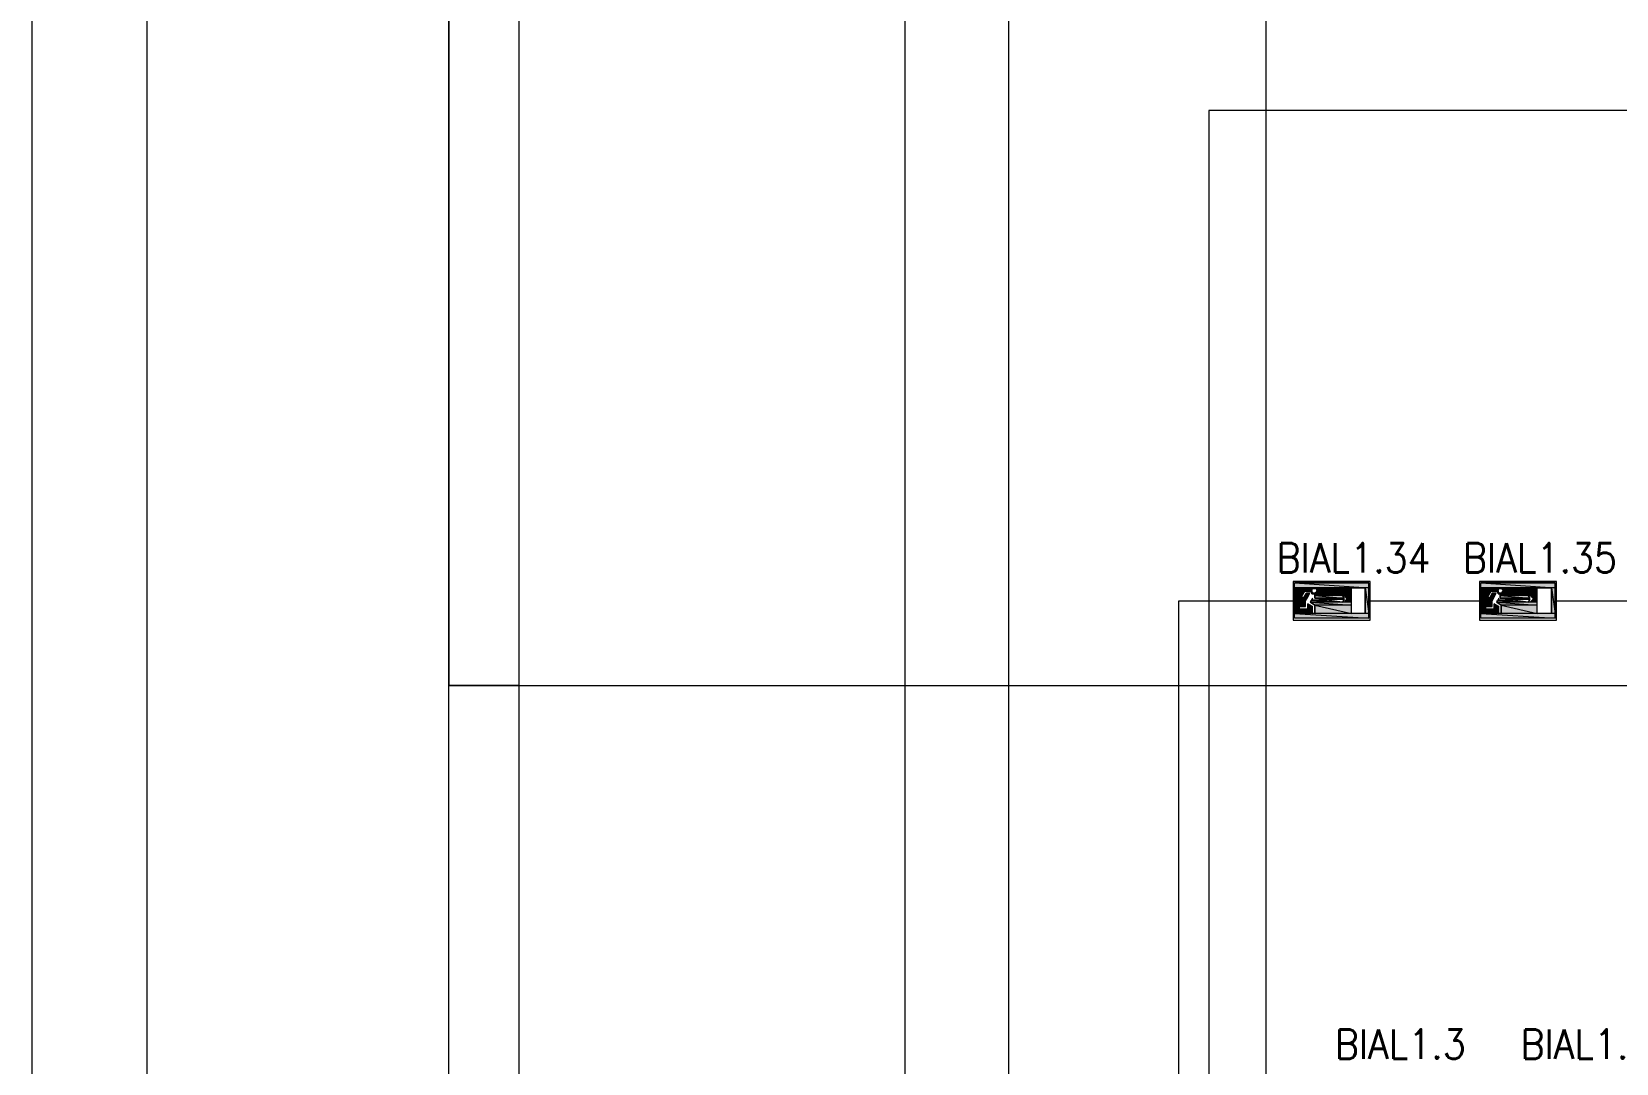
# Model space of a CAD drawing. Header units: millimetres. Extents: x 0 to 420, y 0 to 297.
# Drawn here: x 0.2 to 97, y 170.8 to 233.9 of the extents above; entities that cross this region are included whole.
import ezdxf

# ---------------------------------------------------------------- set-up
doc = ezdxf.new("R2010")
doc.units = ezdxf.units.MM
doc.styles.get("Standard").update_dxf_attribs({"font": 'STANDARD'})

msp = doc.modelspace()

# ---------------------------------------------------------------- hatches: boundary and pattern name
h = msp.add_hatch(color=82)
h.paths.add_polyline_path([(81.915001, 200.194333), (77.385335, 200.194333), (81.915001, 199.897999)], flags=0)
h.paths.add_polyline_path([(77.385335, 200.194333), (81.915001, 199.897999), (77.385335, 199.897999)], flags=0)
h = msp.add_hatch(color=82)
h.paths.add_polyline_path([(77.385335, 199.897999), (80.856668, 199.897999)], flags=0)
h.paths.add_polyline_path([(80.856668, 199.897999), (77.385335, 199.897999)], flags=0)
h = msp.add_hatch(color=82)
h.paths.add_polyline_path([(78.486001, 199.897999), (77.385335, 199.897999), (78.486001, 199.855666)], flags=0)
h.paths.add_polyline_path([(77.385335, 199.897999), (78.486001, 199.855666), (77.385335, 199.855666)], flags=0)
h = msp.add_hatch(color=82)
h.paths.add_polyline_path([(78.486001, 199.855666), (77.385335, 199.855666), (78.443668, 199.813333)], flags=0)
h.paths.add_polyline_path([(77.385335, 199.855666), (78.443668, 199.813333), (77.385335, 199.813333)], flags=0)
h = msp.add_hatch(color=82)
h.paths.add_polyline_path([(78.443668, 199.813333), (77.385335, 199.813333), (78.443668, 199.770999)], flags=0)
h.paths.add_polyline_path([(77.385335, 199.813333), (78.443668, 199.770999), (77.385335, 199.770999)], flags=0)
h = msp.add_hatch(color=82)
h.paths.add_polyline_path([(78.443668, 199.770999), (77.385335, 199.770999), (78.401335, 199.728666)], flags=0)
h.paths.add_polyline_path([(77.385335, 199.770999), (78.401335, 199.728666), (77.385335, 199.728666)], flags=0)
h = msp.add_hatch(color=82)
h.paths.add_polyline_path([(77.385335, 199.728666), (78.401335, 199.728666)], flags=0)
h.paths.add_polyline_path([(78.401335, 199.728666), (77.385335, 199.728666)], flags=0)
h = msp.add_hatch(color=82)
h.paths.add_polyline_path([(78.401335, 199.728666), (77.385335, 199.728666), (78.401335, 199.686333)], flags=0)
h.paths.add_polyline_path([(77.385335, 199.728666), (78.401335, 199.686333), (77.385335, 199.686333)], flags=0)
h = msp.add_hatch(color=82)
h.paths.add_polyline_path([(77.385335, 199.686333), (78.401335, 199.686333)], flags=0)
h.paths.add_polyline_path([(78.401335, 199.686333), (77.385335, 199.686333)], flags=0)
h = msp.add_hatch(color=82)
h.paths.add_polyline_path([(78.020335, 199.686333), (77.385335, 199.686333), (77.808668, 199.347666)], flags=0)
h.paths.add_polyline_path([(77.385335, 199.686333), (77.808668, 199.347666), (77.385335, 199.347666)], flags=0)
h = msp.add_hatch(color=82)
h.paths.add_polyline_path([(78.316668, 199.559333), (78.105001, 199.559333), (78.147335, 199.262999)], flags=0)
h.paths.add_polyline_path([(78.105001, 199.559333), (78.147335, 199.262999), (77.935668, 199.262999)], flags=0)
for points in [[(78.443668, 199.728666), (78.401335, 199.728666)], [(78.401335, 199.728666), (78.443668, 199.728666), (78.443668, 199.686333)], [(78.443668, 199.686333), (78.443668, 199.643999)], [(78.443668, 199.643999), (78.486001, 199.601666), (78.443668, 199.601666)], [(78.528335, 199.855666), (78.570668, 199.855666), (78.486001, 199.855666)], [(78.486001, 199.855666), (78.486001, 199.813333)], [(78.486001, 199.601666), (78.528335, 199.559333), (78.486001, 199.559333)], [(78.528335, 199.897999), (78.570668, 199.855666), (78.528335, 199.855666)], [(78.570668, 199.897999), (78.613001, 199.897999), (78.613001, 199.855666)], [(78.697668, 199.813333), (78.740001, 199.813333)], [(78.697668, 199.643999), (78.697668, 199.601666)], [(78.740001, 199.813333), (78.740001, 199.770999)], [(78.740001, 199.770999), (78.740001, 199.728666)], [(89.831335, 199.728666), (89.789001, 199.728666)], [(89.789001, 199.728666), (89.831335, 199.728666), (89.831335, 199.686333)], [(89.831335, 199.686333), (89.831335, 199.643999)], [(89.831335, 199.643999), (89.873668, 199.601666), (89.831335, 199.601666)], [(89.916001, 199.855666), (89.958335, 199.855666), (89.873668, 199.855666)], [(89.873668, 199.855666), (89.873668, 199.813333)], [(89.873668, 199.601666), (89.916001, 199.559333), (89.873668, 199.559333)], [(89.916001, 199.897999), (89.916001, 199.855666)], [(89.958335, 199.897999), (89.958335, 199.855666)], [(89.958335, 199.559333), (90.000668, 199.559333)], [(90.043001, 199.813333), (90.085335, 199.813333)], [(90.085335, 199.601666), (90.043001, 199.601666)], [(90.085335, 199.643999), (90.085335, 199.601666)], [(78.189668, 198.924333), (78.316668, 198.839666), (78.189668, 198.839666)], [(89.577335, 198.924333), (89.704335, 198.839666), (89.577335, 198.839666)]]:
    msp.add_hatch(color=82).paths.add_polyline_path(points, flags=0)
h = msp.add_hatch(color=82)
h.paths.add_polyline_path([(78.443668, 199.643999), (78.401335, 199.686333)], flags=0)
h.paths.add_polyline_path([(78.401335, 199.686333), (78.443668, 199.643999), (78.401335, 199.643999)], flags=0)
h = msp.add_hatch(color=82)
h.paths.add_polyline_path([(78.443668, 199.643999), (78.401335, 199.643999), (78.443668, 199.601666)], flags=0)
h.paths.add_polyline_path([(78.401335, 199.643999), (78.443668, 199.601666), (78.401335, 199.601666)], flags=0)
h = msp.add_hatch(color=82)
h.paths.add_polyline_path([(78.486001, 199.601666), (78.401335, 199.601666)], flags=0)
h.paths.add_polyline_path([(78.486001, 199.601666), (78.401335, 199.601666), (78.443668, 199.601666)], flags=0)
h = msp.add_hatch(color=82)
h.paths.add_polyline_path([(78.486001, 199.601666), (78.401335, 199.601666), (78.486001, 199.559333)], flags=0)
h.paths.add_polyline_path([(78.401335, 199.601666), (78.486001, 199.559333), (78.443668, 199.559333)], flags=0)
h = msp.add_hatch(color=82)
h.paths.add_polyline_path([(78.443668, 199.559333), (78.528335, 199.559333)], flags=0)
h.paths.add_polyline_path([(78.528335, 199.559333), (78.443668, 199.559333)], flags=0)
h = msp.add_hatch(color=82)
h.paths.add_polyline_path([(78.655335, 199.559333), (78.443668, 199.559333), (78.655335, 199.516999)], flags=0)
h.paths.add_polyline_path([(78.443668, 199.559333), (78.655335, 199.516999), (78.443668, 199.516999)], flags=0)
h = msp.add_hatch(color=82)
h.paths.add_polyline_path([(80.856668, 199.516999), (78.486001, 199.516999)], flags=0)
h.paths.add_polyline_path([(78.486001, 199.516999), (80.856668, 199.516999), (78.528335, 199.516999)], flags=0)
h = msp.add_hatch(color=82)
h.paths.add_polyline_path([(78.570668, 199.559333), (78.613001, 199.559333)], flags=0)
h.paths.add_polyline_path([(78.613001, 199.559333), (78.570668, 199.559333)], flags=0)
h = msp.add_hatch(color=82)
h.paths.add_polyline_path([(78.697668, 199.601666), (78.655335, 199.601666), (78.655335, 199.559333)], flags=0)
h.paths.add_polyline_path([(78.655335, 199.601666), (78.655335, 199.559333), (78.613001, 199.559333)], flags=0)
h = msp.add_hatch(color=82)
h.paths.add_polyline_path([(80.856668, 199.516999), (78.613001, 199.516999), (80.856668, 199.432333)], flags=0)
h.paths.add_polyline_path([(78.613001, 199.516999), (80.856668, 199.432333), (78.613001, 199.432333)], flags=0)
h = msp.add_hatch(color=82)
h.paths.add_polyline_path([(80.856668, 199.897999), (78.655335, 199.897999), (80.856668, 199.855666)], flags=0)
h.paths.add_polyline_path([(78.655335, 199.897999), (80.856668, 199.855666), (78.655335, 199.855666)], flags=0)
h = msp.add_hatch(color=82)
h.paths.add_polyline_path([(80.856668, 199.559333), (78.655335, 199.559333), (80.856668, 199.516999)], flags=0)
h.paths.add_polyline_path([(78.655335, 199.559333), (80.856668, 199.516999), (78.655335, 199.516999)], flags=0)
h = msp.add_hatch(color=82)
h.paths.add_polyline_path([(78.697668, 199.855666), (80.856668, 199.855666)], flags=0)
h.paths.add_polyline_path([(80.856668, 199.855666), (78.697668, 199.855666)], flags=0)
h = msp.add_hatch(color=82)
h.paths.add_polyline_path([(80.856668, 199.855666), (78.697668, 199.855666), (80.856668, 199.813333)], flags=0)
h.paths.add_polyline_path([(78.697668, 199.855666), (80.856668, 199.813333), (78.740001, 199.813333)], flags=0)
h = msp.add_hatch(color=82)
h.paths.add_polyline_path([(78.697668, 199.855666), (78.697668, 199.813333)], flags=0)
h.paths.add_polyline_path([(78.697668, 199.813333), (78.697668, 199.855666)], flags=0)
h = msp.add_hatch(color=82)
h.paths.add_polyline_path([(80.856668, 199.601666), (78.740001, 199.601666)], flags=0)
h.paths.add_polyline_path([(78.740001, 199.601666), (80.856668, 199.601666), (78.697668, 199.601666)], flags=0)
h = msp.add_hatch(color=82)
h.paths.add_polyline_path([(80.856668, 199.601666), (78.697668, 199.601666), (80.856668, 199.559333)], flags=0)
h.paths.add_polyline_path([(78.697668, 199.601666), (80.856668, 199.559333), (78.697668, 199.559333)], flags=0)
h = msp.add_hatch(color=82)
h.paths.add_polyline_path([(80.856668, 199.813333), (78.740001, 199.813333), (80.856668, 199.770999)], flags=0)
h.paths.add_polyline_path([(78.740001, 199.813333), (80.856668, 199.770999), (78.740001, 199.770999)], flags=0)
h = msp.add_hatch(color=82)
h.paths.add_polyline_path([(80.856668, 199.770999), (78.740001, 199.770999), (80.856668, 199.728666)], flags=0)
h.paths.add_polyline_path([(78.740001, 199.770999), (80.856668, 199.728666), (78.782335, 199.728666)], flags=0)
h = msp.add_hatch(color=82)
h.paths.add_polyline_path([(80.856668, 199.728666), (78.740001, 199.728666), (80.856668, 199.686333)], flags=0)
h.paths.add_polyline_path([(78.740001, 199.728666), (80.856668, 199.686333), (78.782335, 199.686333)], flags=0)
h = msp.add_hatch(color=82)
h.paths.add_polyline_path([(80.856668, 199.686333), (78.782335, 199.686333)], flags=0)
h.paths.add_polyline_path([(78.782335, 199.686333), (80.856668, 199.686333), (78.740001, 199.686333)], flags=0)
h = msp.add_hatch(color=82)
h.paths.add_polyline_path([(80.856668, 199.686333), (78.740001, 199.686333), (80.856668, 199.643999)], flags=0)
h.paths.add_polyline_path([(78.740001, 199.686333), (80.856668, 199.643999), (78.740001, 199.643999)], flags=0)
h = msp.add_hatch(color=82)
h.paths.add_polyline_path([(78.740001, 199.686333), (78.740001, 199.643999)], flags=0)
h.paths.add_polyline_path([(78.740001, 199.643999), (78.740001, 199.686333)], flags=0)
h = msp.add_hatch(color=82)
h.paths.add_polyline_path([(80.856668, 199.643999), (78.740001, 199.643999), (80.856668, 199.601666)], flags=0)
h.paths.add_polyline_path([(78.740001, 199.643999), (80.856668, 199.601666), (78.740001, 199.601666)], flags=0)
h = msp.add_hatch(color=82)
h.paths.add_polyline_path([(78.782335, 199.728666), (80.856668, 199.728666)], flags=0)
h.paths.add_polyline_path([(80.856668, 199.728666), (78.782335, 199.728666)], flags=0)
h = msp.add_hatch(color=82)
h.paths.add_polyline_path([(81.915001, 199.897999), (81.703335, 199.897999), (81.915001, 198.331666)], flags=0)
h.paths.add_polyline_path([(81.703335, 199.897999), (81.915001, 198.331666), (81.703335, 198.331666)], flags=0)
h = msp.add_hatch(color=82)
h.paths.add_polyline_path([(93.302668, 200.194333), (88.773001, 200.194333), (93.302668, 199.897999)], flags=0)
h.paths.add_polyline_path([(88.773001, 200.194333), (93.302668, 199.897999), (88.773001, 199.897999)], flags=0)
h = msp.add_hatch(color=82)
h.paths.add_polyline_path([(88.773001, 199.897999), (92.202001, 199.897999)], flags=0)
h.paths.add_polyline_path([(92.202001, 199.897999), (88.773001, 199.897999)], flags=0)
h = msp.add_hatch(color=82)
h.paths.add_polyline_path([(89.873668, 199.897999), (88.773001, 199.897999), (89.873668, 199.855666)], flags=0)
h.paths.add_polyline_path([(88.773001, 199.897999), (89.873668, 199.855666), (88.773001, 199.855666)], flags=0)
h = msp.add_hatch(color=82)
h.paths.add_polyline_path([(89.873668, 199.855666), (88.773001, 199.855666), (89.831335, 199.813333)], flags=0)
h.paths.add_polyline_path([(88.773001, 199.855666), (89.831335, 199.813333), (88.773001, 199.813333)], flags=0)
h = msp.add_hatch(color=82)
h.paths.add_polyline_path([(89.831335, 199.813333), (88.773001, 199.813333), (89.831335, 199.770999)], flags=0)
h.paths.add_polyline_path([(88.773001, 199.813333), (89.831335, 199.770999), (88.773001, 199.770999)], flags=0)
h = msp.add_hatch(color=82)
h.paths.add_polyline_path([(89.831335, 199.770999), (88.773001, 199.770999), (89.789001, 199.728666)], flags=0)
h.paths.add_polyline_path([(88.773001, 199.770999), (89.789001, 199.728666), (88.773001, 199.728666)], flags=0)
h = msp.add_hatch(color=82)
h.paths.add_polyline_path([(88.773001, 199.728666), (89.789001, 199.728666)], flags=0)
h.paths.add_polyline_path([(89.789001, 199.728666), (88.773001, 199.728666)], flags=0)
h = msp.add_hatch(color=82)
h.paths.add_polyline_path([(89.789001, 199.728666), (88.773001, 199.728666), (89.789001, 199.686333)], flags=0)
h.paths.add_polyline_path([(88.773001, 199.728666), (89.789001, 199.686333), (88.773001, 199.686333)], flags=0)
h = msp.add_hatch(color=82)
h.paths.add_polyline_path([(88.773001, 199.686333), (89.789001, 199.686333)], flags=0)
h.paths.add_polyline_path([(89.789001, 199.686333), (88.773001, 199.686333)], flags=0)
h = msp.add_hatch(color=82)
h.paths.add_polyline_path([(89.408001, 199.686333), (88.773001, 199.686333), (89.196335, 199.347666)], flags=0)
h.paths.add_polyline_path([(88.773001, 199.686333), (89.196335, 199.347666), (88.773001, 199.347666)], flags=0)
h = msp.add_hatch(color=82)
h.paths.add_polyline_path([(89.704335, 199.559333), (89.450335, 199.559333), (89.535001, 199.262999)], flags=0)
h.paths.add_polyline_path([(89.450335, 199.559333), (89.535001, 199.262999), (89.323335, 199.262999)], flags=0)
h = msp.add_hatch(color=82)
h.paths.add_polyline_path([(89.831335, 199.643999), (89.789001, 199.686333)], flags=0)
h.paths.add_polyline_path([(89.789001, 199.686333), (89.831335, 199.643999), (89.789001, 199.643999)], flags=0)
h = msp.add_hatch(color=82)
h.paths.add_polyline_path([(89.831335, 199.643999), (89.789001, 199.643999), (89.831335, 199.601666)], flags=0)
h.paths.add_polyline_path([(89.789001, 199.643999), (89.831335, 199.601666), (89.789001, 199.601666)], flags=0)
h = msp.add_hatch(color=82)
h.paths.add_polyline_path([(89.873668, 199.601666), (89.789001, 199.601666)], flags=0)
h.paths.add_polyline_path([(89.873668, 199.601666), (89.789001, 199.601666), (89.831335, 199.601666)], flags=0)
h = msp.add_hatch(color=82)
h.paths.add_polyline_path([(89.873668, 199.601666), (89.789001, 199.601666), (89.873668, 199.559333)], flags=0)
h.paths.add_polyline_path([(89.789001, 199.601666), (89.873668, 199.559333), (89.831335, 199.559333)], flags=0)
h = msp.add_hatch(color=82)
h.paths.add_polyline_path([(89.831335, 199.559333), (89.916001, 199.559333)], flags=0)
h.paths.add_polyline_path([(89.916001, 199.559333), (89.831335, 199.559333)], flags=0)
h = msp.add_hatch(color=82)
h.paths.add_polyline_path([(90.000668, 199.559333), (89.831335, 199.559333), (90.000668, 199.516999)], flags=0)
h.paths.add_polyline_path([(89.831335, 199.559333), (90.000668, 199.516999), (89.831335, 199.516999)], flags=0)
h = msp.add_hatch(color=82)
h.paths.add_polyline_path([(92.202001, 199.516999), (89.873668, 199.516999)], flags=0)
h.paths.add_polyline_path([(89.873668, 199.516999), (92.202001, 199.516999), (89.916001, 199.516999)], flags=0)
h = msp.add_hatch(color=82)
h.paths.add_polyline_path([(92.202001, 199.516999), (89.958335, 199.516999), (92.202001, 199.432333)], flags=0)
h.paths.add_polyline_path([(89.958335, 199.516999), (92.202001, 199.432333), (89.958335, 199.432333)], flags=0)
h = msp.add_hatch(color=82)
h.paths.add_polyline_path([(90.043001, 199.559333), (90.043001, 199.601666)], flags=0)
h.paths.add_polyline_path([(90.043001, 199.601666), (90.043001, 199.559333), (90.000668, 199.559333)], flags=0)
h = msp.add_hatch(color=82)
h.paths.add_polyline_path([(92.202001, 199.559333), (90.043001, 199.559333), (92.202001, 199.516999)], flags=0)
h.paths.add_polyline_path([(90.043001, 199.559333), (92.202001, 199.516999), (90.000668, 199.516999)], flags=0)
h = msp.add_hatch(color=82)
h.paths.add_polyline_path([(92.202001, 199.897999), (90.043001, 199.897999), (92.202001, 199.855666)], flags=0)
h.paths.add_polyline_path([(90.043001, 199.897999), (92.202001, 199.855666), (90.043001, 199.855666)], flags=0)
h = msp.add_hatch(color=82)
h.paths.add_polyline_path([(90.085335, 199.855666), (90.043001, 199.855666), (90.085335, 199.813333)], flags=0)
h.paths.add_polyline_path([(90.043001, 199.855666), (90.085335, 199.813333), (90.043001, 199.813333)], flags=0)
h = msp.add_hatch(color=82)
h.paths.add_polyline_path([(92.202001, 199.601666), (90.085335, 199.601666), (92.202001, 199.559333)], flags=0)
h.paths.add_polyline_path([(90.085335, 199.601666), (92.202001, 199.559333), (90.043001, 199.559333)], flags=0)
h = msp.add_hatch(color=82)
h.paths.add_polyline_path([(90.085335, 199.855666), (92.202001, 199.855666)], flags=0)
h.paths.add_polyline_path([(92.202001, 199.855666), (90.085335, 199.855666)], flags=0)
h = msp.add_hatch(color=82)
h.paths.add_polyline_path([(92.202001, 199.855666), (90.085335, 199.855666), (92.202001, 199.813333)], flags=0)
h.paths.add_polyline_path([(90.085335, 199.855666), (92.202001, 199.813333), (90.127668, 199.813333)], flags=0)
h = msp.add_hatch(color=82)
h.paths.add_polyline_path([(90.085335, 199.813333), (90.127668, 199.770999), (90.085335, 199.770999)], flags=0)
h.paths.add_polyline_path([(90.127668, 199.770999), (90.085335, 199.770999), (90.127668, 199.728666)], flags=0)
h = msp.add_hatch(color=82)
h.paths.add_polyline_path([(90.127668, 199.686333), (90.085335, 199.686333), (90.127668, 199.643999)], flags=0)
h.paths.add_polyline_path([(90.085335, 199.686333), (90.127668, 199.643999), (90.085335, 199.643999)], flags=0)
h = msp.add_hatch(color=82)
h.paths.add_polyline_path([(92.202001, 199.601666), (90.127668, 199.601666)], flags=0)
h.paths.add_polyline_path([(90.127668, 199.601666), (92.202001, 199.601666), (90.085335, 199.601666)], flags=0)
h = msp.add_hatch(color=82)
h.paths.add_polyline_path([(92.202001, 199.813333), (90.127668, 199.813333), (92.202001, 199.770999)], flags=0)
h.paths.add_polyline_path([(90.127668, 199.813333), (92.202001, 199.770999), (90.127668, 199.770999)], flags=0)
h = msp.add_hatch(color=82)
h.paths.add_polyline_path([(92.202001, 199.770999), (90.127668, 199.770999), (92.202001, 199.728666)], flags=0)
h.paths.add_polyline_path([(90.127668, 199.770999), (92.202001, 199.728666), (90.127668, 199.728666)], flags=0)
h = msp.add_hatch(color=82)
h.paths.add_polyline_path([(90.127668, 199.728666), (92.202001, 199.728666)], flags=0)
h.paths.add_polyline_path([(92.202001, 199.728666), (90.127668, 199.728666)], flags=0)
h = msp.add_hatch(color=82)
h.paths.add_polyline_path([(92.202001, 199.728666), (90.127668, 199.728666), (92.202001, 199.686333)], flags=0)
h.paths.add_polyline_path([(90.127668, 199.728666), (92.202001, 199.686333), (90.127668, 199.686333)], flags=0)
h = msp.add_hatch(color=82)
h.paths.add_polyline_path([(90.127668, 199.686333), (92.202001, 199.686333)], flags=0)
h.paths.add_polyline_path([(92.202001, 199.686333), (90.127668, 199.686333)], flags=0)
h = msp.add_hatch(color=82)
h.paths.add_polyline_path([(92.202001, 199.686333), (90.127668, 199.686333), (92.202001, 199.643999)], flags=0)
h.paths.add_polyline_path([(90.127668, 199.686333), (92.202001, 199.643999), (90.127668, 199.643999)], flags=0)
h = msp.add_hatch(color=82)
h.paths.add_polyline_path([(92.202001, 199.643999), (90.127668, 199.643999), (92.202001, 199.601666)], flags=0)
h.paths.add_polyline_path([(90.127668, 199.643999), (92.202001, 199.601666), (90.127668, 199.601666)], flags=0)
h = msp.add_hatch(color=82)
h.paths.add_polyline_path([(93.302668, 199.897999), (93.091001, 199.897999), (93.302668, 198.331666)], flags=0)
h.paths.add_polyline_path([(93.091001, 199.897999), (93.302668, 198.331666), (93.091001, 198.331666)], flags=0)
h = msp.add_hatch(color=82)
h.paths.add_polyline_path([(77.808668, 199.347666), (77.385335, 199.347666), (77.935668, 199.262999)], flags=0)
h.paths.add_polyline_path([(77.385335, 199.347666), (77.935668, 199.262999), (77.385335, 199.262999)], flags=0)
h = msp.add_hatch(color=82)
h.paths.add_polyline_path([(78.147335, 199.262999), (77.385335, 199.262999), (78.062668, 199.093666)], flags=0)
h.paths.add_polyline_path([(77.385335, 199.262999), (78.062668, 199.093666), (77.385335, 199.093666)], flags=0)
h = msp.add_hatch(color=82)
h.paths.add_polyline_path([(78.062668, 199.093666), (77.385335, 199.093666), (78.062668, 198.754999)], flags=0)
h.paths.add_polyline_path([(77.385335, 199.093666), (78.062668, 198.754999), (77.385335, 198.754999)], flags=0)
h = msp.add_hatch(color=82)
h.paths.add_polyline_path([(77.681668, 198.754999), (77.385335, 198.754999), (77.681668, 198.585666)], flags=0)
h.paths.add_polyline_path([(77.385335, 198.754999), (77.681668, 198.585666), (77.385335, 198.585666)], flags=0)
h = msp.add_hatch(color=82)
h.paths.add_polyline_path([(78.486001, 198.585666), (77.385335, 198.585666), (78.486001, 198.331666)], flags=0)
h.paths.add_polyline_path([(77.385335, 198.585666), (78.486001, 198.331666), (77.385335, 198.331666)], flags=0)
h = msp.add_hatch(color=82)
h.paths.add_polyline_path([(78.316668, 198.839666), (78.189668, 198.839666), (78.486001, 198.754999)], flags=0)
h.paths.add_polyline_path([(78.189668, 198.839666), (78.486001, 198.754999), (78.189668, 198.754999)], flags=0)
h = msp.add_hatch(color=82)
h.paths.add_polyline_path([(78.486001, 198.754999), (78.189668, 198.754999), (78.486001, 198.585666)], flags=0)
h.paths.add_polyline_path([(78.189668, 198.754999), (78.486001, 198.585666), (78.189668, 198.585666)], flags=0)
h = msp.add_hatch(color=82)
h.paths.add_polyline_path([(79.332668, 199.135999), (78.401335, 199.135999), (80.306335, 199.008999)], flags=0)
h.paths.add_polyline_path([(78.401335, 199.135999), (80.306335, 199.008999), (78.359001, 199.008999)], flags=0)
h = msp.add_hatch(color=82)
h.paths.add_polyline_path([(80.856668, 199.008999), (78.359001, 199.008999), (80.856668, 198.839666)], flags=0)
h.paths.add_polyline_path([(78.359001, 199.008999), (80.856668, 198.839666), (78.613001, 198.839666)], flags=0)
h = msp.add_hatch(color=82)
h.paths.add_polyline_path([(80.306335, 199.432333), (78.613001, 199.432333), (80.391001, 199.262999)], flags=0)
h.paths.add_polyline_path([(78.613001, 199.432333), (80.391001, 199.262999), (78.613001, 199.262999)], flags=0)
h = msp.add_hatch(color=82)
h.paths.add_polyline_path([(80.856668, 198.839666), (78.613001, 198.839666), (80.856668, 198.331666)], flags=0)
h.paths.add_polyline_path([(78.613001, 198.839666), (80.856668, 198.331666), (78.613001, 198.331666)], flags=0)
h = msp.add_hatch(color=82)
h.paths.add_polyline_path([(79.078668, 199.262999), (78.909335, 199.262999), (79.078668, 199.178333)], flags=0)
h.paths.add_polyline_path([(78.909335, 199.262999), (79.078668, 199.178333), (78.909335, 199.178333)], flags=0)
h = msp.add_hatch(color=82)
h.paths.add_polyline_path([(79.078668, 199.178333), (78.909335, 199.178333), (79.332668, 199.135999)], flags=0)
h.paths.add_polyline_path([(78.909335, 199.178333), (79.332668, 199.135999), (78.909335, 199.135999)], flags=0)
h = msp.add_hatch(color=82)
h.paths.add_polyline_path([(80.856668, 199.432333), (80.433335, 199.432333), (80.856668, 199.220666)], flags=0)
h.paths.add_polyline_path([(80.433335, 199.432333), (80.856668, 199.220666), (80.602668, 199.220666)], flags=0)
h = msp.add_hatch(color=82)
h.paths.add_polyline_path([(80.856668, 199.220666), (80.602668, 199.220666), (80.856668, 199.008999)], flags=0)
h.paths.add_polyline_path([(80.602668, 199.220666), (80.856668, 199.008999), (80.433335, 199.008999)], flags=0)
h = msp.add_hatch(color=82)
h.paths.add_polyline_path([(89.196335, 199.347666), (88.773001, 199.347666), (89.323335, 199.262999)], flags=0)
h.paths.add_polyline_path([(88.773001, 199.347666), (89.323335, 199.262999), (88.773001, 199.262999)], flags=0)
h = msp.add_hatch(color=82)
h.paths.add_polyline_path([(89.535001, 199.262999), (88.773001, 199.262999), (89.450335, 199.093666)], flags=0)
h.paths.add_polyline_path([(88.773001, 199.262999), (89.450335, 199.093666), (88.773001, 199.093666)], flags=0)
h = msp.add_hatch(color=82)
h.paths.add_polyline_path([(89.450335, 199.093666), (88.773001, 199.093666), (89.450335, 198.754999)], flags=0)
h.paths.add_polyline_path([(88.773001, 199.093666), (89.450335, 198.754999), (88.773001, 198.754999)], flags=0)
h = msp.add_hatch(color=82)
h.paths.add_polyline_path([(89.069335, 198.754999), (88.773001, 198.754999), (89.069335, 198.585666)], flags=0)
h.paths.add_polyline_path([(88.773001, 198.754999), (89.069335, 198.585666), (88.773001, 198.585666)], flags=0)
h = msp.add_hatch(color=82)
h.paths.add_polyline_path([(89.873668, 198.585666), (88.773001, 198.585666), (89.873668, 198.331666)], flags=0)
h.paths.add_polyline_path([(88.773001, 198.585666), (89.873668, 198.331666), (88.773001, 198.331666)], flags=0)
h = msp.add_hatch(color=82)
h.paths.add_polyline_path([(89.704335, 198.839666), (89.577335, 198.839666), (89.873668, 198.754999)], flags=0)
h.paths.add_polyline_path([(89.577335, 198.839666), (89.873668, 198.754999), (89.577335, 198.754999)], flags=0)
h = msp.add_hatch(color=82)
h.paths.add_polyline_path([(89.873668, 198.754999), (89.577335, 198.754999), (89.873668, 198.585666)], flags=0)
h.paths.add_polyline_path([(89.577335, 198.754999), (89.873668, 198.585666), (89.577335, 198.585666)], flags=0)
h = msp.add_hatch(color=82)
h.paths.add_polyline_path([(90.720335, 199.135999), (89.789001, 199.135999), (91.651668, 199.008999)], flags=0)
h.paths.add_polyline_path([(89.789001, 199.135999), (91.651668, 199.008999), (89.746668, 199.008999)], flags=0)
h = msp.add_hatch(color=82)
h.paths.add_polyline_path([(92.202001, 199.008999), (89.746668, 199.008999), (92.202001, 198.839666)], flags=0)
h.paths.add_polyline_path([(89.746668, 199.008999), (92.202001, 198.839666), (90.000668, 198.839666)], flags=0)
h = msp.add_hatch(color=82)
h.paths.add_polyline_path([(91.651668, 199.432333), (89.958335, 199.432333), (91.778668, 199.262999)], flags=0)
h.paths.add_polyline_path([(89.958335, 199.432333), (91.778668, 199.262999), (89.958335, 199.262999)], flags=0)
h = msp.add_hatch(color=82)
h.paths.add_polyline_path([(92.202001, 198.839666), (90.000668, 198.839666), (92.202001, 198.331666)], flags=0)
h.paths.add_polyline_path([(90.000668, 198.839666), (92.202001, 198.331666), (90.000668, 198.331666)], flags=0)
h = msp.add_hatch(color=82)
h.paths.add_polyline_path([(90.466335, 199.262999), (90.297001, 199.262999), (90.466335, 199.178333)], flags=0)
h.paths.add_polyline_path([(90.297001, 199.262999), (90.466335, 199.178333), (90.297001, 199.178333)], flags=0)
h = msp.add_hatch(color=82)
h.paths.add_polyline_path([(90.466335, 199.178333), (90.297001, 199.178333), (90.720335, 199.135999)], flags=0)
h.paths.add_polyline_path([(90.297001, 199.178333), (90.720335, 199.135999), (90.297001, 199.135999)], flags=0)
h = msp.add_hatch(color=82)
h.paths.add_polyline_path([(92.202001, 199.432333), (91.778668, 199.432333), (92.202001, 199.220666)], flags=0)
h.paths.add_polyline_path([(91.778668, 199.432333), (92.202001, 199.220666), (91.990335, 199.220666)], flags=0)
h = msp.add_hatch(color=82)
h.paths.add_polyline_path([(92.202001, 199.220666), (91.990335, 199.220666), (92.202001, 199.008999)], flags=0)
h.paths.add_polyline_path([(91.990335, 199.220666), (92.202001, 199.008999), (91.778668, 199.008999)], flags=0)
h = msp.add_hatch(color=82)
h.paths.add_polyline_path([(81.915001, 198.331666), (77.385335, 198.331666), (81.915001, 198.035333)], flags=0)
h.paths.add_polyline_path([(77.385335, 198.331666), (81.915001, 198.035333), (77.385335, 198.035333)], flags=0)
h = msp.add_hatch(color=82)
h.paths.add_polyline_path([(93.302668, 198.331666), (88.773001, 198.331666), (93.302668, 198.035333)], flags=0)
h.paths.add_polyline_path([(88.773001, 198.331666), (93.302668, 198.035333), (88.773001, 198.035333)], flags=0)

# ---------------------------------------------------------------- linework, layer by layer
at = {"color": 7, "lineweight": 0}
for points in [[(0.211668, 0), (420.073667, 0), (420.073667, 296.925999), (0.211668, 296.925999)], [(7.239002, 1.735667), (418.338, 1.735667), (418.338, 295.190332), (7.239002, 295.190332)], [(25.696335, 193.928999), (368.850334, 193.928999), (368.850334, 289.263666), (25.696335, 289.263666)], [(29.972002, 193.928999), (25.696335, 193.928999), (25.696335, 289.263666), (29.972002, 289.263666)], [(25.696335, 97.620666), (25.696335, 193.928999), (368.850334, 193.928999), (368.850334, 97.620666), (25.696335, 97.620666), (368.850334, 97.620666), (368.850334, 68.368333), (25.696335, 68.368333)], [(29.972002, 97.620666), (25.696335, 97.620666), (25.696335, 193.928999), (29.972002, 193.928999)]]:
    msp.add_lwpolyline(points, close=True, dxfattribs=at)
at = {"color": 6, "lineweight": 0}
msp.add_lwpolyline([(88.815335, 99.737333), (88.815335, 138.726333), (75.649668, 138.726333), (75.649668, 276.521332), (88.815335, 276.521332), (345.059, 276.521332), (345.059, 287.781999), (59.901668, 287.781999), (59.901668, 130.005666), (68.410668, 130.005666), (68.410668, 126.872999)], dxfattribs=at)
at = {"color": 5, "lineweight": 0}
for points in [[(67.013668, 102.87), (53.594001, 102.87), (53.594001, 265.726332), (84.582001, 265.726332)], [(70.315668, 126.872999), (70.315668, 199.093666), (77.300668, 199.093666)], [(81.999668, 199.093666), (88.688335, 199.093666)], [(93.387335, 199.093666), (100.076001, 199.093666)]]:
    msp.add_lwpolyline(points, dxfattribs=at)
at = {"color": 1, "lineweight": 0}
msp.add_lwpolyline([(212.174667, 229.065666), (72.136001, 229.065666), (72.136001, 126.872999)], dxfattribs=at)
at = {"color": 92, "lineweight": 0}
for points in [[(81.999668, 200.278999), (77.300668, 200.278999), (77.300668, 197.908333), (81.999668, 197.908333)], [(93.387335, 200.278999), (88.688335, 200.278999), (88.688335, 197.908333), (93.387335, 197.908333)]]:
    msp.add_lwpolyline(points, close=True, dxfattribs=at)
at = {"color": 82, "lineweight": 0}
for points in [[(81.915001, 200.194333), (77.385335, 200.194333), (81.915001, 199.897999)], [(77.385335, 200.194333), (81.915001, 199.897999), (77.385335, 199.897999)], [(77.385335, 200.194333), (81.915001, 200.194333), (81.915001, 198.035333), (77.385335, 198.035333)], [(77.385335, 199.897999), (80.856668, 199.897999)], [(80.856668, 199.897999), (77.385335, 199.897999)], [(78.486001, 199.897999), (77.385335, 199.897999), (78.486001, 199.855666)], [(77.385335, 199.897999), (78.486001, 199.855666), (77.385335, 199.855666)], [(78.486001, 199.855666), (77.385335, 199.855666), (78.443668, 199.813333)], [(77.385335, 199.855666), (78.443668, 199.813333), (77.385335, 199.813333)], [(78.443668, 199.813333), (77.385335, 199.813333), (78.443668, 199.770999)], [(77.385335, 199.813333), (78.443668, 199.770999), (77.385335, 199.770999)], [(78.443668, 199.770999), (77.385335, 199.770999), (78.401335, 199.728666)], [(77.385335, 199.770999), (78.401335, 199.728666), (77.385335, 199.728666)], [(77.385335, 199.728666), (78.401335, 199.728666)], [(78.401335, 199.728666), (77.385335, 199.728666)], [(78.401335, 199.728666), (77.385335, 199.728666), (78.401335, 199.686333)], [(77.385335, 199.728666), (78.401335, 199.686333), (77.385335, 199.686333)], [(77.385335, 199.686333), (78.401335, 199.686333)], [(78.401335, 199.686333), (77.385335, 199.686333)], [(78.020335, 199.686333), (77.385335, 199.686333), (77.808668, 199.347666)], [(77.385335, 199.686333), (77.808668, 199.347666), (77.385335, 199.347666)], [(77.681668, 198.754999), (78.062668, 198.754999), (78.062668, 199.093666), (78.316668, 199.559333), (78.105001, 199.559333), (77.935668, 199.262999), (77.808668, 199.347666), (78.020335, 199.686333), (78.401335, 199.686333), (78.401335, 199.643999), (78.401335, 199.601666), (78.443668, 199.559333), (78.486001, 199.516999), (78.528335, 199.516999), (78.570668, 199.516999), (78.613001, 199.516999), (78.613001, 199.262999), (78.909335, 199.262999), (78.909335, 199.135999), (78.486001, 199.135999), (78.486001, 199.262999), (78.359001, 199.008999), (78.613001, 198.839666), (78.613001, 198.331666), (78.486001, 198.331666), (78.486001, 198.754999), (78.189668, 198.924333), (78.189668, 198.585666), (77.681668, 198.585666)], [(78.105001, 199.559333), (78.147335, 199.262999), (77.935668, 199.262999)], [(78.316668, 199.559333), (78.105001, 199.559333), (78.147335, 199.262999)], [(78.443668, 199.728666), (78.401335, 199.728666)], [(78.401335, 199.728666), (78.443668, 199.728666), (78.443668, 199.686333)], [(78.443668, 199.643999), (78.401335, 199.686333)], [(78.401335, 199.686333), (78.443668, 199.643999), (78.401335, 199.643999)], [(78.443668, 199.643999), (78.401335, 199.643999), (78.443668, 199.601666)], [(78.401335, 199.643999), (78.443668, 199.601666), (78.401335, 199.601666)], [(78.486001, 199.601666), (78.401335, 199.601666)], [(78.486001, 199.601666), (78.401335, 199.601666), (78.443668, 199.601666)], [(78.486001, 199.601666), (78.401335, 199.601666), (78.486001, 199.559333)], [(78.401335, 199.601666), (78.486001, 199.559333), (78.443668, 199.559333)], [(78.613001, 199.855666), (78.655335, 199.855666), (78.697668, 199.855666), (78.697668, 199.813333), (78.740001, 199.813333), (78.740001, 199.770999), (78.740001, 199.728666), (78.740001, 199.686333), (78.740001, 199.643999), (78.697668, 199.601666), (78.655335, 199.559333), (78.613001, 199.559333), (78.570668, 199.559333), (78.528335, 199.559333), (78.486001, 199.601666), (78.443668, 199.643999), (78.443668, 199.686333), (78.443668, 199.728666), (78.443668, 199.770999), (78.443668, 199.813333), (78.486001, 199.813333), (78.486001, 199.855666), (78.528335, 199.855666), (78.570668, 199.855666)], [(78.443668, 199.686333), (78.443668, 199.643999)], [(78.443668, 199.643999), (78.443668, 199.686333)], [(78.443668, 199.643999), (78.486001, 199.601666), (78.443668, 199.601666)], [(78.443668, 199.559333), (78.528335, 199.559333)], [(78.528335, 199.559333), (78.443668, 199.559333)], [(78.655335, 199.559333), (78.443668, 199.559333), (78.655335, 199.516999)], [(78.443668, 199.559333), (78.655335, 199.516999), (78.443668, 199.516999)], [(80.856668, 199.516999), (78.443668, 199.516999)], [(78.528335, 199.855666), (78.570668, 199.855666), (78.486001, 199.855666)], [(78.486001, 199.855666), (78.486001, 199.813333)], [(78.486001, 199.601666), (78.528335, 199.559333), (78.486001, 199.559333)], [(78.528335, 199.559333), (78.486001, 199.601666)], [(80.856668, 199.516999), (78.486001, 199.516999)], [(78.486001, 199.516999), (80.856668, 199.516999), (78.528335, 199.516999)], [(78.528335, 199.897999), (78.570668, 199.855666), (78.528335, 199.855666)], [(80.856668, 199.897999), (78.528335, 199.897999)], [(78.570668, 199.897999), (78.613001, 199.897999), (78.613001, 199.855666)], [(78.613001, 199.897999), (78.570668, 199.897999)], [(78.570668, 199.559333), (78.613001, 199.559333)], [(78.613001, 199.559333), (78.570668, 199.559333)], [(78.655335, 199.601666), (78.655335, 199.559333), (78.613001, 199.559333)], [(80.856668, 199.516999), (78.613001, 199.516999), (80.856668, 199.432333)], [(78.613001, 199.516999), (80.856668, 199.432333), (78.613001, 199.432333)], [(80.856668, 199.897999), (78.655335, 199.897999), (80.856668, 199.855666)], [(78.655335, 199.897999), (80.856668, 199.855666), (78.655335, 199.855666)], [(80.856668, 199.897999), (78.655335, 199.897999)], [(80.856668, 199.855666), (78.655335, 199.855666)], [(78.697668, 199.601666), (78.655335, 199.601666), (78.655335, 199.559333)], [(80.856668, 199.559333), (78.655335, 199.559333), (80.856668, 199.516999)], [(78.655335, 199.559333), (80.856668, 199.516999), (78.655335, 199.516999)], [(78.697668, 199.855666), (80.856668, 199.855666)], [(80.856668, 199.855666), (78.697668, 199.855666)], [(80.856668, 199.855666), (78.697668, 199.855666), (80.856668, 199.813333)], [(78.697668, 199.855666), (80.856668, 199.813333), (78.740001, 199.813333)], [(78.697668, 199.855666), (78.697668, 199.813333)], [(78.697668, 199.813333), (78.697668, 199.855666)], [(78.697668, 199.813333), (78.740001, 199.813333)], [(78.697668, 199.643999), (78.697668, 199.601666)], [(78.697668, 199.601666), (78.697668, 199.643999)], [(78.740001, 199.601666), (80.856668, 199.601666), (78.697668, 199.601666)], [(80.856668, 199.601666), (78.697668, 199.601666), (80.856668, 199.559333)], [(78.697668, 199.601666), (80.856668, 199.559333), (78.697668, 199.559333)], [(78.740001, 199.813333), (78.740001, 199.770999)], [(80.856668, 199.813333), (78.740001, 199.813333), (80.856668, 199.770999)], [(78.740001, 199.813333), (80.856668, 199.770999), (78.740001, 199.770999)], [(78.740001, 199.770999), (78.740001, 199.813333)], [(78.740001, 199.770999), (78.740001, 199.728666)], [(80.856668, 199.770999), (78.740001, 199.770999), (80.856668, 199.728666)], [(78.740001, 199.770999), (80.856668, 199.728666), (78.782335, 199.728666)], [(80.856668, 199.728666), (78.740001, 199.728666), (80.856668, 199.686333)], [(78.740001, 199.728666), (80.856668, 199.686333), (78.782335, 199.686333)], [(78.782335, 199.686333), (80.856668, 199.686333), (78.740001, 199.686333)], [(80.856668, 199.686333), (78.740001, 199.686333), (80.856668, 199.643999)], [(78.740001, 199.686333), (80.856668, 199.643999), (78.740001, 199.643999)], [(78.740001, 199.686333), (78.740001, 199.643999)], [(78.740001, 199.643999), (78.740001, 199.686333)], [(80.856668, 199.643999), (78.740001, 199.643999), (80.856668, 199.601666)], [(78.740001, 199.643999), (80.856668, 199.601666), (78.740001, 199.601666)], [(80.856668, 199.601666), (78.740001, 199.601666)], [(78.782335, 199.728666), (80.856668, 199.728666)], [(80.856668, 199.728666), (78.782335, 199.728666)], [(80.856668, 199.728666), (78.782335, 199.728666)], [(80.856668, 199.686333), (78.782335, 199.686333)], [(80.856668, 199.897999), (81.703335, 199.897999), (81.703335, 198.331666), (80.856668, 198.331666)], [(81.915001, 199.897999), (81.703335, 199.897999), (81.915001, 198.331666)], [(81.703335, 199.897999), (81.915001, 198.331666), (81.703335, 198.331666)], [(93.302668, 200.194333), (88.773001, 200.194333), (93.302668, 199.897999)], [(88.773001, 200.194333), (93.302668, 199.897999), (88.773001, 199.897999)], [(88.773001, 200.194333), (93.302668, 200.194333), (93.302668, 198.035333), (88.773001, 198.035333)], [(88.773001, 199.897999), (92.202001, 199.897999)], [(92.202001, 199.897999), (88.773001, 199.897999)], [(89.873668, 199.897999), (88.773001, 199.897999), (89.873668, 199.855666)], [(88.773001, 199.897999), (89.873668, 199.855666), (88.773001, 199.855666)], [(89.873668, 199.855666), (88.773001, 199.855666), (89.831335, 199.813333)], [(88.773001, 199.855666), (89.831335, 199.813333), (88.773001, 199.813333)], [(89.831335, 199.813333), (88.773001, 199.813333), (89.831335, 199.770999)], [(88.773001, 199.813333), (89.831335, 199.770999), (88.773001, 199.770999)], [(89.831335, 199.770999), (88.773001, 199.770999), (89.789001, 199.728666)], [(88.773001, 199.770999), (89.789001, 199.728666), (88.773001, 199.728666)], [(88.773001, 199.728666), (89.789001, 199.728666)], [(89.789001, 199.728666), (88.773001, 199.728666)], [(89.789001, 199.728666), (88.773001, 199.728666), (89.789001, 199.686333)], [(88.773001, 199.728666), (89.789001, 199.686333), (88.773001, 199.686333)], [(88.773001, 199.686333), (89.789001, 199.686333)], [(89.789001, 199.686333), (88.773001, 199.686333)], [(89.408001, 199.686333), (88.773001, 199.686333), (89.196335, 199.347666)], [(88.773001, 199.686333), (89.196335, 199.347666), (88.773001, 199.347666)], [(89.069335, 198.754999), (89.450335, 198.754999), (89.450335, 199.093666), (89.704335, 199.559333), (89.450335, 199.559333), (89.323335, 199.262999), (89.196335, 199.347666), (89.408001, 199.686333), (89.789001, 199.686333), (89.789001, 199.643999), (89.789001, 199.601666), (89.831335, 199.559333), (89.873668, 199.516999), (89.916001, 199.516999), (89.958335, 199.516999), (89.958335, 199.262999), (90.297001, 199.262999), (90.297001, 199.135999), (89.873668, 199.135999), (89.873668, 199.262999), (89.746668, 199.008999), (90.000668, 198.839666), (90.000668, 198.331666), (89.873668, 198.331666), (89.873668, 198.754999), (89.577335, 198.924333), (89.577335, 198.585666), (89.069335, 198.585666)], [(89.450335, 199.559333), (89.535001, 199.262999), (89.323335, 199.262999)], [(89.704335, 199.559333), (89.450335, 199.559333), (89.535001, 199.262999)], [(89.831335, 199.728666), (89.789001, 199.728666)], [(89.789001, 199.728666), (89.831335, 199.728666), (89.831335, 199.686333)], [(89.831335, 199.643999), (89.789001, 199.686333)], [(89.789001, 199.686333), (89.831335, 199.643999), (89.789001, 199.643999)], [(89.831335, 199.643999), (89.789001, 199.643999), (89.831335, 199.601666)], [(89.789001, 199.643999), (89.831335, 199.601666), (89.789001, 199.601666)], [(89.873668, 199.601666), (89.789001, 199.601666)], [(89.873668, 199.601666), (89.789001, 199.601666), (89.831335, 199.601666)], [(89.873668, 199.601666), (89.789001, 199.601666), (89.873668, 199.559333)], [(89.789001, 199.601666), (89.873668, 199.559333), (89.831335, 199.559333)], [(89.958335, 199.855666), (90.000668, 199.855666), (90.043001, 199.855666), (90.085335, 199.813333), (90.085335, 199.770999), (90.127668, 199.728666), (90.127668, 199.686333), (90.085335, 199.643999), (90.085335, 199.601666), (90.043001, 199.601666), (90.043001, 199.559333), (90.000668, 199.559333), (89.958335, 199.559333), (89.916001, 199.559333), (89.873668, 199.601666), (89.831335, 199.643999), (89.831335, 199.686333), (89.831335, 199.728666), (89.831335, 199.770999), (89.831335, 199.813333), (89.873668, 199.813333), (89.873668, 199.855666), (89.916001, 199.855666)], [(89.831335, 199.686333), (89.831335, 199.643999)], [(89.831335, 199.643999), (89.831335, 199.686333)], [(89.831335, 199.643999), (89.873668, 199.601666), (89.831335, 199.601666)], [(89.831335, 199.559333), (89.916001, 199.559333)], [(89.916001, 199.559333), (89.831335, 199.559333)], [(90.000668, 199.559333), (89.831335, 199.559333), (90.000668, 199.516999)], [(89.831335, 199.559333), (90.000668, 199.516999), (89.831335, 199.516999)], [(92.202001, 199.516999), (89.831335, 199.516999)], [(89.916001, 199.855666), (89.958335, 199.855666), (89.873668, 199.855666)], [(89.873668, 199.855666), (89.873668, 199.813333)], [(89.873668, 199.601666), (89.916001, 199.559333), (89.873668, 199.559333)], [(89.916001, 199.559333), (89.873668, 199.601666)], [(92.202001, 199.516999), (89.873668, 199.516999)], [(89.873668, 199.516999), (92.202001, 199.516999), (89.916001, 199.516999)], [(89.916001, 199.897999), (89.916001, 199.855666)], [(92.202001, 199.897999), (89.916001, 199.897999)], [(89.958335, 199.897999), (89.958335, 199.855666)], [(89.958335, 199.559333), (90.000668, 199.559333)], [(92.202001, 199.516999), (89.958335, 199.516999), (92.202001, 199.432333)], [(89.958335, 199.516999), (92.202001, 199.432333), (89.958335, 199.432333)], [(92.202001, 199.897999), (90.000668, 199.897999)], [(90.043001, 199.601666), (90.043001, 199.559333), (90.000668, 199.559333)], [(90.043001, 199.559333), (92.202001, 199.516999), (90.000668, 199.516999)], [(92.202001, 199.897999), (90.043001, 199.897999), (92.202001, 199.855666)], [(90.043001, 199.897999), (92.202001, 199.855666), (90.043001, 199.855666)], [(90.085335, 199.855666), (90.043001, 199.855666), (90.085335, 199.813333)], [(90.043001, 199.855666), (90.085335, 199.813333), (90.043001, 199.813333)], [(92.202001, 199.855666), (90.043001, 199.855666)], [(90.043001, 199.813333), (90.085335, 199.813333)], [(90.085335, 199.601666), (90.043001, 199.601666)], [(90.085335, 199.601666), (92.202001, 199.559333), (90.043001, 199.559333)], [(90.043001, 199.559333), (90.043001, 199.601666)], [(92.202001, 199.559333), (90.043001, 199.559333), (92.202001, 199.516999)], [(90.085335, 199.855666), (92.202001, 199.855666)], [(92.202001, 199.855666), (90.085335, 199.855666)], [(92.202001, 199.855666), (90.085335, 199.855666), (92.202001, 199.813333)], [(90.085335, 199.855666), (92.202001, 199.813333), (90.127668, 199.813333)], [(90.085335, 199.813333), (90.127668, 199.770999), (90.085335, 199.770999)], [(90.127668, 199.770999), (90.085335, 199.813333)], [(90.127668, 199.770999), (90.085335, 199.770999), (90.127668, 199.728666)], [(90.127668, 199.686333), (90.085335, 199.686333), (90.127668, 199.643999)], [(90.085335, 199.686333), (90.127668, 199.643999), (90.085335, 199.643999)], [(90.085335, 199.643999), (90.085335, 199.601666)], [(90.085335, 199.601666), (90.085335, 199.643999)], [(90.127668, 199.601666), (92.202001, 199.601666), (90.085335, 199.601666)], [(92.202001, 199.601666), (90.085335, 199.601666), (92.202001, 199.559333)], [(92.202001, 199.813333), (90.127668, 199.813333), (92.202001, 199.770999)], [(90.127668, 199.813333), (92.202001, 199.770999), (90.127668, 199.770999)], [(92.202001, 199.770999), (90.127668, 199.770999), (92.202001, 199.728666)], [(90.127668, 199.770999), (92.202001, 199.728666), (90.127668, 199.728666)], [(90.127668, 199.728666), (92.202001, 199.728666)], [(92.202001, 199.728666), (90.127668, 199.728666)], [(92.202001, 199.728666), (90.127668, 199.728666), (92.202001, 199.686333)], [(90.127668, 199.728666), (92.202001, 199.686333), (90.127668, 199.686333)], [(92.202001, 199.728666), (90.127668, 199.728666)], [(90.127668, 199.686333), (92.202001, 199.686333)], [(92.202001, 199.686333), (90.127668, 199.686333)], [(92.202001, 199.686333), (90.127668, 199.686333), (92.202001, 199.643999)], [(90.127668, 199.686333), (92.202001, 199.643999), (90.127668, 199.643999)], [(92.202001, 199.643999), (90.127668, 199.643999), (92.202001, 199.601666)], [(90.127668, 199.643999), (92.202001, 199.601666), (90.127668, 199.601666)], [(92.202001, 199.601666), (90.127668, 199.601666)], [(92.202001, 199.897999), (93.091001, 199.897999), (93.091001, 198.331666), (92.202001, 198.331666)], [(93.302668, 199.897999), (93.091001, 199.897999), (93.302668, 198.331666)], [(93.091001, 199.897999), (93.302668, 198.331666), (93.091001, 198.331666)], [(77.808668, 199.347666), (77.385335, 199.347666), (77.935668, 199.262999)], [(77.385335, 199.347666), (77.935668, 199.262999), (77.385335, 199.262999)], [(78.147335, 199.262999), (77.385335, 199.262999), (78.062668, 199.093666)], [(77.385335, 199.262999), (78.062668, 199.093666), (77.385335, 199.093666)], [(78.062668, 199.093666), (77.385335, 199.093666), (78.062668, 198.754999)], [(77.385335, 199.093666), (78.062668, 198.754999), (77.385335, 198.754999)], [(77.681668, 198.754999), (77.385335, 198.754999), (77.681668, 198.585666)], [(77.385335, 198.754999), (77.681668, 198.585666), (77.385335, 198.585666)], [(78.486001, 198.585666), (77.385335, 198.585666), (78.486001, 198.331666)], [(77.385335, 198.585666), (78.486001, 198.331666), (77.385335, 198.331666)], [(78.189668, 198.924333), (78.316668, 198.839666), (78.189668, 198.839666)], [(78.316668, 198.839666), (78.189668, 198.839666), (78.486001, 198.754999)], [(78.189668, 198.839666), (78.486001, 198.754999), (78.189668, 198.754999)], [(78.486001, 198.754999), (78.189668, 198.754999), (78.486001, 198.585666)], [(78.189668, 198.754999), (78.486001, 198.585666), (78.189668, 198.585666)], [(78.401335, 199.135999), (80.306335, 199.008999), (78.359001, 199.008999)], [(80.856668, 199.008999), (78.359001, 199.008999), (80.856668, 198.839666)], [(78.359001, 199.008999), (80.856668, 198.839666), (78.613001, 198.839666)], [(79.332668, 199.135999), (78.401335, 199.135999), (80.306335, 199.008999)], [(80.306335, 199.432333), (78.613001, 199.432333), (80.391001, 199.262999)], [(78.613001, 199.432333), (80.391001, 199.262999), (78.613001, 199.262999)], [(80.856668, 198.839666), (78.613001, 198.839666), (80.856668, 198.331666)], [(78.613001, 198.839666), (80.856668, 198.331666), (78.613001, 198.331666)], [(79.078668, 199.262999), (78.909335, 199.262999), (79.078668, 199.178333)], [(78.909335, 199.262999), (79.078668, 199.178333), (78.909335, 199.178333)], [(79.078668, 199.178333), (78.909335, 199.178333), (79.332668, 199.135999)], [(78.909335, 199.178333), (79.332668, 199.135999), (78.909335, 199.135999)], [(80.433335, 199.262999), (80.306335, 199.432333), (80.433335, 199.432333), (80.602668, 199.220666), (80.433335, 199.008999), (80.306335, 199.008999), (80.433335, 199.178333), (79.078668, 199.178333), (79.078668, 199.262999)], [(80.856668, 199.432333), (80.433335, 199.432333), (80.856668, 199.220666)], [(80.433335, 199.432333), (80.856668, 199.220666), (80.602668, 199.220666)], [(80.602668, 199.220666), (80.856668, 199.008999), (80.433335, 199.008999)], [(80.856668, 199.220666), (80.602668, 199.220666), (80.856668, 199.008999)], [(89.196335, 199.347666), (88.773001, 199.347666), (89.323335, 199.262999)], [(88.773001, 199.347666), (89.323335, 199.262999), (88.773001, 199.262999)], [(89.535001, 199.262999), (88.773001, 199.262999), (89.450335, 199.093666)], [(88.773001, 199.262999), (89.450335, 199.093666), (88.773001, 199.093666)], [(89.450335, 199.093666), (88.773001, 199.093666), (89.450335, 198.754999)], [(88.773001, 199.093666), (89.450335, 198.754999), (88.773001, 198.754999)], [(89.069335, 198.754999), (88.773001, 198.754999), (89.069335, 198.585666)], [(88.773001, 198.754999), (89.069335, 198.585666), (88.773001, 198.585666)], [(89.873668, 198.585666), (88.773001, 198.585666), (89.873668, 198.331666)], [(88.773001, 198.585666), (89.873668, 198.331666), (88.773001, 198.331666)], [(89.577335, 198.924333), (89.704335, 198.839666), (89.577335, 198.839666)], [(89.704335, 198.839666), (89.577335, 198.839666), (89.873668, 198.754999)], [(89.577335, 198.839666), (89.873668, 198.754999), (89.577335, 198.754999)], [(89.873668, 198.754999), (89.577335, 198.754999), (89.873668, 198.585666)], [(89.577335, 198.754999), (89.873668, 198.585666), (89.577335, 198.585666)], [(89.789001, 199.135999), (91.651668, 199.008999), (89.746668, 199.008999)], [(92.202001, 199.008999), (89.746668, 199.008999), (92.202001, 198.839666)], [(89.746668, 199.008999), (92.202001, 198.839666), (90.000668, 198.839666)], [(90.720335, 199.135999), (89.789001, 199.135999), (91.651668, 199.008999)], [(91.651668, 199.432333), (89.958335, 199.432333), (91.778668, 199.262999)], [(89.958335, 199.432333), (91.778668, 199.262999), (89.958335, 199.262999)], [(92.202001, 198.839666), (90.000668, 198.839666), (92.202001, 198.331666)], [(90.000668, 198.839666), (92.202001, 198.331666), (90.000668, 198.331666)], [(90.466335, 199.262999), (90.297001, 199.262999), (90.466335, 199.178333)], [(90.297001, 199.262999), (90.466335, 199.178333), (90.297001, 199.178333)], [(90.466335, 199.178333), (90.297001, 199.178333), (90.720335, 199.135999)], [(90.297001, 199.178333), (90.720335, 199.135999), (90.297001, 199.135999)], [(91.778668, 199.262999), (91.651668, 199.432333), (91.778668, 199.432333), (91.990335, 199.220666), (91.778668, 199.008999), (91.651668, 199.008999), (91.778668, 199.178333), (90.466335, 199.178333), (90.466335, 199.262999)], [(92.202001, 199.432333), (91.778668, 199.432333), (92.202001, 199.220666)], [(91.778668, 199.432333), (92.202001, 199.220666), (91.990335, 199.220666)], [(91.990335, 199.220666), (92.202001, 199.008999), (91.778668, 199.008999)], [(92.202001, 199.220666), (91.990335, 199.220666), (92.202001, 199.008999)], [(81.915001, 198.331666), (77.385335, 198.331666), (81.915001, 198.035333)], [(77.385335, 198.331666), (81.915001, 198.035333), (77.385335, 198.035333)], [(93.302668, 198.331666), (88.773001, 198.331666), (93.302668, 198.035333)], [(88.773001, 198.331666), (93.302668, 198.035333), (88.773001, 198.035333)]]:
    msp.add_lwpolyline(points, close=True, dxfattribs=at)

# ---------------------------------------------------------------- texts
at = {"color": 92, "char_height": 1.79922, "attachment_point": 1}
for s, insert, width in [('BIAL1.34', (76.284672, 202.628555), 9.39592667), ('BIAL1.35', (87.672332, 202.628555), 9.19601333), ('BIAL1.3', (79.840665, 172.91055), 7.79662), ('BIAL1.4', (91.186002, 172.91055), 7.99653333)]:
    msp.add_mtext(s, dxfattribs=dict(at, insert=insert, width=width))

doc.saveas('drawing.dxf')
